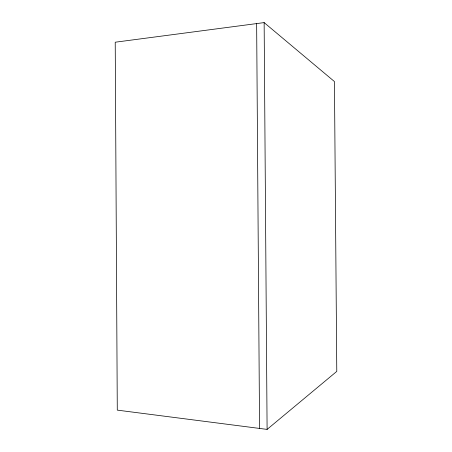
<?xml version="1.0" encoding="UTF-8"?>
<svg xmlns="http://www.w3.org/2000/svg" width="452" height="452" viewBox="0 0 452 452"><rect width="100%" height="100%" fill="white"/><g stroke="black" fill="none" stroke-linecap="round" stroke-linejoin="round"><path stroke-width="0.68" d="M267.098 429.4L336.78 371.397L334.446 81.558L264.137 22.6L115.22 42.211L117.283 410.128L267.098 429.4L264.137 22.6M256.646 23.707L259.561 428.428"/></g></svg>
